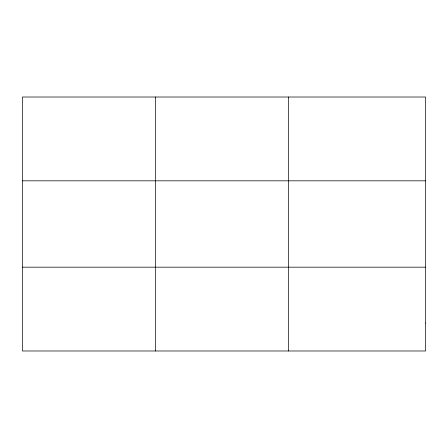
<?xml version="1.0" encoding="UTF-8"?>
<svg xmlns="http://www.w3.org/2000/svg" width="448" height="448" viewBox="0 0 448 448"><rect width="100%" height="100%" fill="white"/><g stroke="black" fill="none" stroke-linecap="round" stroke-linejoin="round"><path stroke-width="0.67" d="M155.456 350.986L155.456 97.014M288.512 350.986L288.512 97.014M22.4 180.824L425.6 180.824M22.4 267.176L425.6 267.176M425.6 323.047L425.6 350.986L22.4 350.986L22.4 97.014L425.6 97.014L425.6 323.047"/></g></svg>
